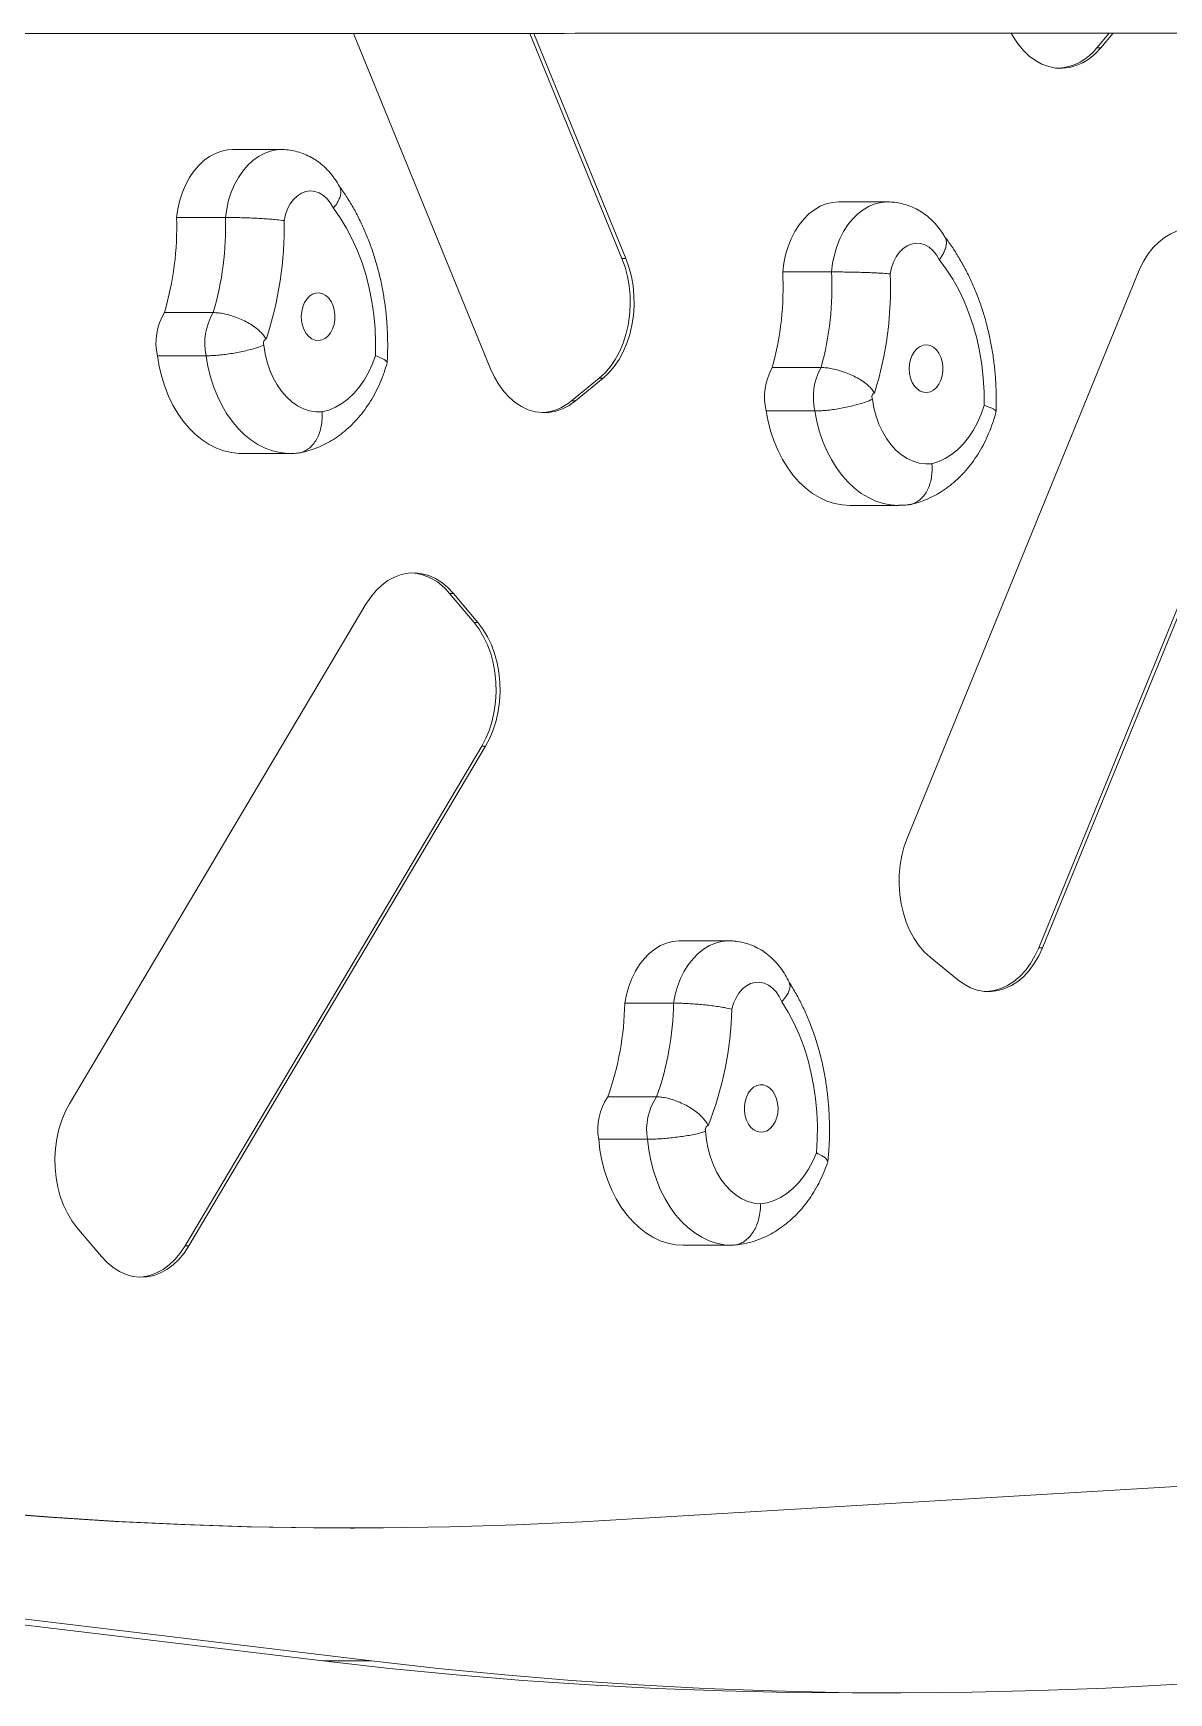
# Model space of a CAD drawing. Header units: millimetres. Extents: x -6276 to 7092, y -6092 to 4840.
# Drawn here: x 1355 to 1766, y -1586 to -984 of the extents above; entities that cross this region are included whole.
import ezdxf

# ---------------------------------------------------------------- set-up
doc = ezdxf.new("R2010")
doc.units = ezdxf.units.MM
doc.layers.add('DIKOM_ОБЪЕКТ', color=7, linetype='Continuous')

msp = doc.modelspace()

# ---------------------------------------------------------------- linework, layer by layer
at = {"layer": 'DIKOM_ОБЪЕКТ', "color": 7, "linetype": 'Continuous', "lineweight": 15}
for p, q in [((1470.882, -984.464), (1520.505, -1106.014)), ((1568.08, -1066.014), (1534.783, -984.453)), ((1569.494, -1066.014), (1536.197, -984.452)), ((1709.11, -984.421), (1709.922, -985.79)), ((1740.187, -989.71), (1744.648, -984.415)), ((1741.601, -989.71), (1746.063, -984.415)), ((1740.187, -989.71), (1741.601, -989.71)), ((1444.71, -1026.579), (1427.032, -1026.579)), ((1664.347, -1045.529), (1646.669, -1045.529)), ((1424.439, -1051.168), (1406.761, -1051.168)), ((1568.08, -1066.014), (1569.494, -1066.014)), ((1755.669, -1069.684), (1671.485, -1275.808)), ((1643.997, -1070.908), (1626.32, -1070.908)), ((1420.012, -1085.644), (1402.334, -1085.644)), ((1417.469, -1101.304), (1399.792, -1101.304)), ((1640.242, -1105.543), (1622.565, -1105.543)), ((1549.807, -1117.654), (1559.85, -1109.454)), ((1551.221, -1117.654), (1561.264, -1109.454)), ((1559.85, -1109.454), (1561.264, -1109.454)), ((1719.061, -1315.808), (1802.641, -1111.079)), ((1720.475, -1315.808), (1804.055, -1111.079)), ((1549.807, -1117.654), (1551.221, -1117.654)), ((1638.005, -1121.296), (1620.327, -1121.296)), ((1430.247, -1136.695), (1447.925, -1136.695)), ((1650.606, -1155.506), (1668.284, -1155.506)), ((1514.51, -1197.926), (1505.626, -1187.384)), ((1505.626, -1187.384), (1507.04, -1187.384)), ((1515.924, -1197.926), (1507.04, -1187.384)), ((1475.361, -1191.303), (1367.913, -1372.396)), ((1514.51, -1197.926), (1515.924, -1197.926)), ((1409.833, -1423.819), (1517.281, -1242.727)), ((1411.247, -1423.819), (1518.695, -1242.727)), ((1517.281, -1242.727), (1518.695, -1242.727)), ((1606.773, -1313.276), (1589.095, -1313.276)), ((1719.061, -1315.808), (1720.475, -1315.808)), ((1679.716, -1319.247), (1689.759, -1327.447)), ((1586.768, -1335.881), (1569.09, -1335.881)), ((1580.656, -1369.837), (1562.978, -1369.837)), ((1577.348, -1385.21), (1559.671, -1385.21)), ((1370.684, -1417.197), (1379.568, -1427.739)), ((1409.833, -1423.819), (1411.247, -1423.819)), ((1607.927, -1423.617), (1590.249, -1423.617)), ((1553.728, -1523.862), (2357.082, -1475.801)), ((1006.746, -1519.662), (1459.736, -1574.249)), ((1024.423, -1519.662), (1477.414, -1574.249)), ((1469.739, -1526.075), (1471.153, -1526.075)), ((1477.414, -1574.249), (1459.736, -1574.249)), ((1651.509, -1585.782), (1669.187, -1585.782))]:
    msp.add_line(p, q, dxfattribs=at)
at = {"layer": 'DIKOM_ОБЪЕКТ', "color": 7, "linetype": 'Continuous', "lineweight": 15, "flags": 128}
for points in [[(1709.922, -985.79), (1711.649, -988.387), (1713.571, -990.694), (1715.664, -992.683), (1717.901, -994.329), (1720.253, -995.61), (1722.693, -996.511), (1725.188, -997.02), (1727.708, -997.131), (1730.221, -996.843), (1732.695, -996.159), (1735.1, -995.088), (1737.405, -993.643), (1739.581, -991.843), (1741.601, -989.71)], [(1427.032, -1026.579), (1425.296, -1026.683), (1423.041, -1027.133), (1420.835, -1027.935), (1418.705, -1029.077), (1416.679, -1030.546), (1414.779, -1032.324), (1413.031, -1034.388), (1411.456, -1036.714), (1410.073, -1039.273), (1408.898, -1042.033), (1407.948, -1044.959), (1407.232, -1048.017), (1406.761, -1051.168)], [(1424.439, -1051.168), (1424.91, -1048.017), (1425.625, -1044.959), (1426.576, -1042.033), (1427.75, -1039.273), (1429.134, -1036.714), (1430.709, -1034.388), (1432.457, -1032.324), (1434.356, -1030.546), (1436.383, -1029.077), (1438.512, -1027.935), (1440.718, -1027.133), (1442.973, -1026.683), (1444.688, -1026.579)], [(1463.564, -1047.83), (1462.547, -1046.013), (1461.332, -1044.458), (1459.952, -1043.207), (1458.445, -1042.296), (1456.853, -1041.748), (1455.218, -1041.579), (1453.586, -1041.794), (1452.002, -1042.386), (1450.508, -1043.34), (1449.146, -1044.629), (1447.953, -1046.218), (1446.962, -1048.064), (1446.199, -1050.115), (1445.686, -1052.316)], [(1646.669, -1045.529), (1646.645, -1045.529), (1644.371, -1045.711), (1642.126, -1046.249), (1639.936, -1047.136), (1637.83, -1048.361), (1635.833, -1049.908), (1633.969, -1051.759), (1632.261, -1053.891), (1630.732, -1056.277), (1629.399, -1058.889), (1628.278, -1061.693), (1627.385, -1064.656), (1626.729, -1067.74), (1626.32, -1070.908)], [(1643.997, -1070.908), (1644.407, -1067.74), (1645.063, -1064.656), (1645.956, -1061.693), (1647.076, -1058.889), (1648.409, -1056.277), (1649.939, -1053.891), (1651.646, -1051.759), (1653.51, -1049.908), (1655.508, -1048.361), (1657.614, -1047.136), (1659.804, -1046.249), (1662.049, -1045.711), (1664.323, -1045.529), (1664.378, -1045.529)], [(1478.762, -1101.268), (1478.834, -1096.312), (1478.649, -1091.362), (1478.208, -1086.445), (1477.514, -1081.586), (1476.571, -1076.812), (1475.383, -1072.149), (1473.957, -1067.621), (1472.3, -1063.253), (1470.422, -1059.068), (1468.332, -1055.088), (1466.042, -1051.336), (1463.564, -1047.83)], [(1785.782, -1059.44), (1783.607, -1057.882), (1781.324, -1056.666), (1778.963, -1055.807), (1776.549, -1055.314), (1774.112, -1055.193), (1771.68, -1055.446), (1769.281, -1056.07), (1766.944, -1057.057), (1764.697, -1058.396), (1762.565, -1060.071), (1760.574, -1062.062), (1758.747, -1064.347), (1757.106, -1066.897), (1755.669, -1069.684)], [(1683.047, -1066.463), (1681.995, -1064.686), (1680.75, -1063.178), (1679.346, -1061.982), (1677.822, -1061.129), (1676.22, -1060.644), (1674.583, -1060.539), (1672.956, -1060.817), (1671.383, -1061.47), (1669.909, -1062.482), (1668.573, -1063.823), (1667.411, -1065.458), (1666.456, -1067.342), (1665.733, -1069.422), (1665.263, -1071.642)], [(1559.85, -1109.454), (1561.959, -1107.499), (1563.899, -1105.223), (1565.648, -1102.654), (1567.182, -1099.825), (1568.483, -1096.771), (1569.534, -1093.53), (1570.322, -1090.143), (1570.837, -1086.652), (1571.073, -1083.102), (1571.026, -1079.537), (1570.697, -1076.002), (1570.091, -1072.541), (1569.215, -1069.198), (1568.08, -1066.014)], [(1561.264, -1109.454), (1563.373, -1107.499), (1565.314, -1105.223), (1567.062, -1102.654), (1568.596, -1099.825), (1569.897, -1096.771), (1570.948, -1093.53), (1571.736, -1090.143), (1572.251, -1086.652), (1572.487, -1083.102), (1572.44, -1079.537), (1572.112, -1076.002), (1571.506, -1072.541), (1570.63, -1069.198), (1569.494, -1066.014)], [(1699.278, -1119.29), (1699.254, -1114.333), (1698.972, -1109.392), (1698.436, -1104.494), (1697.648, -1099.664), (1696.612, -1094.928), (1695.334, -1090.313), (1693.82, -1085.842), (1692.08, -1081.54), (1690.121, -1077.429), (1687.954, -1073.533), (1685.592, -1069.871), (1683.047, -1066.463)], [(1457.247, -1078.587), (1456.045, -1078.984), (1454.924, -1079.715), (1453.93, -1080.75), (1453.104, -1082.046), (1452.479, -1083.552), (1452.081, -1085.204), (1451.927, -1086.936), (1452.023, -1088.676), (1452.364, -1090.354), (1452.937, -1091.9), (1453.718, -1093.251), (1454.675, -1094.353), (1455.77, -1095.159), (1456.957, -1095.637), (1458.188, -1095.767), (1459.412, -1095.544), (1460.58, -1094.977), (1461.643, -1094.09), (1462.557, -1092.918), (1463.287, -1091.51), (1463.8, -1089.923), (1464.078, -1088.222), (1464.107, -1086.477), (1463.888, -1084.759), (1463.428, -1083.139), (1462.748, -1081.683), (1461.874, -1080.45), (1460.842, -1079.491), (1459.696, -1078.846), (1458.48, -1078.54), (1457.247, -1078.587)], [(1439.17, -1095.287), (1438.916, -1095.34), (1438.681, -1095.486), (1438.481, -1095.712), (1438.329, -1096.005), (1438.237, -1096.343), (1438.209, -1096.704), (1438.249, -1097.062), (1438.354, -1097.393)], [(1438.354, -1097.393), (1438.844, -1100.555), (1439.582, -1103.62), (1440.557, -1106.548), (1441.757, -1109.304), (1443.168, -1111.853), (1444.772, -1114.163), (1446.548, -1116.205), (1448.474, -1117.953), (1450.527, -1119.386), (1452.68, -1120.485), (1454.906, -1121.237), (1457.178, -1121.632), (1459.466, -1121.665)], [(1677.33, -1097.453), (1676.136, -1097.897), (1675.03, -1098.671), (1674.057, -1099.744), (1673.256, -1101.073), (1672.661, -1102.602), (1672.295, -1104.269), (1672.175, -1106.006), (1672.304, -1107.742), (1672.678, -1109.406), (1673.28, -1110.929), (1674.087, -1112.25), (1675.066, -1113.313), (1676.176, -1114.076), (1677.372, -1114.508), (1678.605, -1114.59), (1679.824, -1114.32), (1680.98, -1113.708), (1682.025, -1112.78), (1682.917, -1111.573), (1683.619, -1110.136), (1684.101, -1108.53), (1684.346, -1106.819), (1684.341, -1105.073), (1684.089, -1103.365), (1683.598, -1101.763), (1682.889, -1100.334), (1681.992, -1099.136), (1680.942, -1098.218), (1679.783, -1097.617), (1678.562, -1097.359), (1677.33, -1097.453)], [(1399.792, -1101.304), (1400.455, -1105.136), (1401.359, -1108.868), (1402.496, -1112.471), (1403.857, -1115.914), (1405.431, -1119.171), (1407.206, -1122.215), (1409.166, -1125.021), (1411.297, -1127.567), (1413.581, -1129.832), (1415.999, -1131.798), (1418.533, -1133.449), (1421.161, -1134.772), (1423.862, -1135.756), (1426.615, -1136.394), (1429.397, -1136.679), (1430.247, -1136.695)], [(1447.923, -1136.695), (1447.075, -1136.679), (1444.292, -1136.394), (1441.54, -1135.756), (1438.838, -1134.772), (1436.21, -1133.449), (1433.677, -1131.798), (1431.259, -1129.832), (1428.975, -1127.567), (1426.844, -1125.021), (1424.883, -1122.215), (1423.109, -1119.171), (1421.535, -1115.914), (1420.174, -1112.471), (1419.037, -1108.868), (1418.133, -1105.136), (1417.469, -1101.304)], [(1459.466, -1121.665), (1461.932, -1120.987), (1464.337, -1119.965), (1466.657, -1118.608), (1468.871, -1116.93), (1470.955, -1114.949), (1472.889, -1112.683), (1474.653, -1110.156), (1476.23, -1107.392), (1477.605, -1104.42), (1478.762, -1101.268)], [(1520.505, -1106.014), (1521.887, -1108.996), (1523.496, -1111.741), (1525.313, -1114.213), (1527.313, -1116.383), (1529.473, -1118.223), (1531.765, -1119.709), (1534.16, -1120.824), (1536.628, -1121.552), (1539.138, -1121.885), (1541.659, -1121.819), (1544.158, -1121.355), (1546.606, -1120.498), (1548.97, -1119.259), (1551.221, -1117.654)], [(1659.584, -1114.85), (1659.332, -1114.913), (1659.1, -1115.068), (1658.904, -1115.302), (1658.758, -1115.6), (1658.672, -1115.942), (1658.652, -1116.304), (1658.699, -1116.66), (1658.81, -1116.987)], [(1658.81, -1116.987), (1659.362, -1120.129), (1660.158, -1123.163), (1661.19, -1126.053), (1662.443, -1128.761), (1663.903, -1131.255), (1665.551, -1133.501), (1667.366, -1135.473), (1669.326, -1137.146), (1671.405, -1138.498), (1673.579, -1139.513), (1675.819, -1140.178), (1678.098, -1140.485), (1680.386, -1140.429)], [(1620.327, -1121.296), (1621.065, -1125.101), (1622.041, -1128.797), (1623.248, -1132.353), (1624.675, -1135.743), (1626.312, -1138.937), (1628.145, -1141.91), (1630.16, -1144.639), (1632.339, -1147.102), (1634.666, -1149.277), (1637.122, -1151.149), (1639.686, -1152.701), (1642.339, -1153.921), (1645.058, -1154.8), (1647.823, -1155.33), (1650.606, -1155.506)], [(1668.282, -1155.506), (1665.5, -1155.33), (1662.736, -1154.8), (1660.017, -1153.921), (1657.364, -1152.701), (1654.799, -1151.149), (1652.344, -1149.277), (1650.017, -1147.102), (1647.837, -1144.639), (1645.823, -1141.91), (1643.99, -1138.937), (1642.353, -1135.743), (1640.925, -1132.353), (1639.719, -1128.797), (1638.743, -1125.101), (1638.005, -1121.296)], [(1680.386, -1140.429), (1682.837, -1139.655), (1685.221, -1138.54), (1687.515, -1137.093), (1689.695, -1135.331), (1691.74, -1133.269), (1693.629, -1130.929), (1695.343, -1128.334), (1696.866, -1125.51), (1698.182, -1122.485), (1699.278, -1119.29)], [(1507.04, -1187.384), (1505.02, -1185.25), (1502.844, -1183.449), (1500.539, -1182.004), (1498.134, -1180.932), (1495.66, -1180.248), (1493.147, -1179.96), (1490.627, -1180.071), (1488.132, -1180.58), (1485.692, -1181.482), (1483.339, -1182.763), (1481.103, -1184.409), (1479.01, -1186.398), (1477.088, -1188.706), (1475.361, -1191.303)], [(1517.281, -1242.727), (1518.789, -1239.87), (1520.063, -1236.792), (1521.084, -1233.533), (1521.842, -1230.132), (1522.325, -1226.633), (1522.529, -1223.079), (1522.45, -1219.515), (1522.09, -1215.986), (1521.453, -1212.536), (1520.548, -1209.209), (1519.384, -1206.046), (1517.978, -1203.087), (1516.346, -1200.369), (1514.51, -1197.926)], [(1518.695, -1242.727), (1520.204, -1239.87), (1521.477, -1236.792), (1522.498, -1233.533), (1523.256, -1230.132), (1523.74, -1226.633), (1523.943, -1223.079), (1523.865, -1219.515), (1523.505, -1215.986), (1522.868, -1212.536), (1521.962, -1209.209), (1520.798, -1206.046), (1519.392, -1203.087), (1517.76, -1200.369), (1515.924, -1197.926)], [(1671.485, -1275.808), (1670.351, -1278.992), (1669.475, -1282.335), (1668.869, -1285.796), (1668.541, -1289.331), (1668.494, -1292.896), (1668.73, -1296.446), (1669.245, -1299.936), (1670.033, -1303.323), (1671.084, -1306.564), (1672.385, -1309.618), (1673.919, -1312.447), (1675.667, -1315.016), (1677.608, -1317.292), (1679.716, -1319.247)], [(1589.095, -1313.276), (1588.785, -1313.279), (1586.513, -1313.506), (1584.273, -1314.089), (1582.093, -1315.019), (1579.999, -1316.285), (1578.017, -1317.871), (1576.171, -1319.759), (1574.485, -1321.924), (1572.979, -1324.34), (1571.672, -1326.978), (1570.58, -1329.804), (1569.716, -1332.784), (1569.09, -1335.881)], [(1586.768, -1335.881), (1587.393, -1332.784), (1588.257, -1329.804), (1589.35, -1326.978), (1590.657, -1324.34), (1592.163, -1321.924), (1593.849, -1319.759), (1595.694, -1317.871), (1597.676, -1316.285), (1599.771, -1315.019), (1601.951, -1314.089), (1604.191, -1313.506), (1606.463, -1313.279), (1606.767, -1313.276)], [(1689.759, -1327.447), (1692.01, -1329.053), (1694.374, -1330.293), (1696.821, -1331.15), (1699.321, -1331.615), (1701.842, -1331.682), (1704.353, -1331.348), (1706.821, -1330.62), (1709.216, -1329.506), (1711.508, -1328.019), (1713.668, -1326.179), (1715.668, -1324.009), (1717.484, -1321.536), (1719.094, -1318.79), (1720.475, -1315.808)], [(1700.292, -1331.688), (1700.428, -1331.682), (1702.938, -1331.348), (1705.407, -1330.62), (1707.802, -1329.506), (1710.093, -1328.019), (1712.253, -1326.179), (1714.254, -1324.009), (1716.07, -1321.536), (1717.679, -1318.79), (1719.061, -1315.808)], [(1625.989, -1335.358), (1625.063, -1333.445), (1623.928, -1331.774), (1622.613, -1330.391), (1621.154, -1329.333), (1619.593, -1328.63), (1617.971, -1328.301), (1616.332, -1328.354), (1614.722, -1328.789), (1613.185, -1329.594), (1611.763, -1330.746), (1610.495, -1332.213), (1609.415, -1333.957), (1608.553, -1335.928), (1607.933, -1338.074)], [(1638.52, -1390.162), (1638.836, -1385.225), (1638.895, -1380.269), (1638.697, -1375.32), (1638.244, -1370.405), (1637.538, -1365.55), (1636.582, -1360.781), (1635.382, -1356.123), (1633.945, -1351.603), (1632.277, -1347.243), (1630.388, -1343.068), (1628.288, -1339.099), (1625.989, -1335.358)], [(1618.173, -1365.418), (1616.954, -1365.696), (1615.8, -1366.315), (1614.758, -1367.249), (1613.87, -1368.462), (1613.173, -1369.902), (1612.695, -1371.511), (1612.455, -1373.224), (1612.465, -1374.969), (1612.723, -1376.676), (1613.218, -1378.275), (1613.931, -1379.7), (1614.832, -1380.893), (1615.885, -1381.805), (1617.045, -1382.398), (1618.267, -1382.649), (1619.499, -1382.547), (1620.691, -1382.097), (1621.795, -1381.316), (1622.766, -1380.237), (1623.562, -1378.904), (1624.153, -1377.371), (1624.513, -1375.702), (1624.629, -1373.964), (1624.494, -1372.229), (1624.116, -1370.567), (1623.509, -1369.048), (1622.697, -1367.732), (1621.716, -1366.674), (1620.603, -1365.918), (1619.406, -1365.493), (1618.173, -1365.418)], [(1367.913, -1372.396), (1366.404, -1375.253), (1365.131, -1378.331), (1364.109, -1381.59), (1363.351, -1384.991), (1362.868, -1388.49), (1362.664, -1392.044), (1362.743, -1395.608), (1363.103, -1399.137), (1363.74, -1402.587), (1364.646, -1405.914), (1365.809, -1409.077), (1367.216, -1412.036), (1368.848, -1414.754), (1370.684, -1417.197)], [(1599.318, -1380.298), (1599.062, -1380.327), (1598.821, -1380.449), (1598.61, -1380.655), (1598.444, -1380.932), (1598.335, -1381.26), (1598.29, -1381.618), (1598.313, -1381.979), (1598.401, -1382.32)], [(1598.401, -1382.32), (1598.734, -1385.522), (1599.319, -1388.652), (1600.148, -1391.669), (1601.21, -1394.537), (1602.491, -1397.218), (1603.977, -1399.681), (1605.649, -1401.892), (1607.484, -1403.826), (1609.462, -1405.457), (1611.555, -1406.765), (1613.739, -1407.734), (1615.986, -1408.352), (1618.268, -1408.61)], [(1559.671, -1385.21), (1560.144, -1389.097), (1560.862, -1392.909), (1561.819, -1396.615), (1563.007, -1400.184), (1564.417, -1403.588), (1566.038, -1406.799), (1567.856, -1409.791), (1569.856, -1412.541), (1572.023, -1415.025), (1574.339, -1417.225), (1576.784, -1419.121), (1579.341, -1420.7), (1581.987, -1421.947), (1584.702, -1422.854), (1587.464, -1423.412), (1590.249, -1423.617)], [(1607.927, -1423.617), (1605.141, -1423.412), (1602.38, -1422.854), (1599.665, -1421.947), (1597.019, -1420.7), (1594.462, -1419.121), (1592.016, -1417.225), (1589.7, -1415.025), (1587.534, -1412.541), (1585.533, -1409.791), (1583.716, -1406.799), (1582.095, -1403.588), (1580.685, -1400.184), (1579.497, -1396.615), (1578.54, -1392.909), (1577.822, -1389.097), (1577.348, -1385.21)], [(1618.268, -1408.61), (1620.76, -1408.177), (1623.21, -1407.393), (1625.592, -1406.268), (1627.882, -1404.813), (1630.059, -1403.041), (1632.099, -1400.971), (1633.984, -1398.624), (1635.693, -1396.022), (1637.21, -1393.192), (1638.52, -1390.162)], [(1379.568, -1427.739), (1381.588, -1429.873), (1383.764, -1431.674), (1386.069, -1433.119), (1388.474, -1434.191), (1390.948, -1434.875), (1393.461, -1435.163), (1395.981, -1435.052), (1398.476, -1434.543), (1400.916, -1433.642), (1403.269, -1432.36), (1405.506, -1430.714), (1407.598, -1428.725), (1409.52, -1426.417), (1411.247, -1423.819)], [(1393.313, -1435.157), (1394.567, -1435.052), (1397.062, -1434.543), (1399.502, -1433.642), (1401.855, -1432.36), (1404.091, -1430.714), (1406.184, -1428.725), (1408.106, -1426.417), (1409.833, -1423.819)], [(1145.627, -1491.808), (1169.374, -1496.669), (1193.158, -1501.16), (1216.975, -1505.28), (1240.823, -1509.029), (1264.699, -1512.407), (1288.599, -1515.413), (1312.521, -1518.046), (1336.463, -1520.307), (1360.42, -1522.196), (1384.391, -1523.711), (1408.373, -1524.853), (1432.361, -1525.621), (1456.354, -1526.016), (1469.739, -1526.075)], [(1147.041, -1491.808), (1170.788, -1496.669), (1194.572, -1501.16), (1218.389, -1505.28), (1242.237, -1509.029), (1266.113, -1512.407), (1290.013, -1515.413), (1313.936, -1518.046), (1337.877, -1520.307), (1361.835, -1522.196), (1385.805, -1523.711), (1409.787, -1524.853), (1433.775, -1525.621), (1457.769, -1526.016), (1481.763, -1526.038), (1505.757, -1525.686), (1529.746, -1524.961), (1553.728, -1523.862)], [(1459.736, -1574.249), (1483.857, -1576.972), (1507.998, -1579.329), (1532.155, -1581.32), (1556.326, -1582.945), (1580.507, -1584.204), (1604.697, -1585.096), (1628.892, -1585.622), (1651.509, -1585.782)], [(1477.414, -1574.249), (1501.535, -1576.972), (1525.676, -1579.329), (1549.833, -1581.32), (1574.003, -1582.945), (1598.185, -1584.204), (1622.375, -1585.096), (1646.57, -1585.622), (1670.768, -1585.782), (1694.966, -1585.574), (1719.16, -1585), (1743.349, -1584.06), (1767.529, -1582.753), (1791.699, -1581.08), (1815.854, -1579.041)]]:
    msp.add_lwpolyline(points, dxfattribs=at)
at = {"layer": 'DIKOM_ОБЪЕКТ', "color": 7, "linetype": 'Continuous', "lineweight": 15}
for centre, radius, start, end in [((1724.895, -977.813), 19.374, 274.57848, 322.117169), ((1298.832, -1054.831), 107.991, 343.42197, 1.943784), ((1316.51, -1054.831), 107.991, 343.42197, 1.943784), ((1318.434, -1054.997), 127.28, 341.546238, 1.207005), ((1517.746, -1076.657), 108.726, 344.593168, 3.030983), ((1535.424, -1076.657), 108.726, 344.593168, 3.030983), ((1537.058, -1076.769), 128.307, 342.734824, 2.289855), ((1420.792, -1096.677), 21.504, 149.130389, 192.425949), ((1438.47, -1096.677), 21.504, 149.130389, 192.425949), ((1641.417, -1116.256), 21.684, 150.392674, 193.442137), ((1659.095, -1116.256), 21.684, 150.392674, 193.442137), ((1538.199, -1104.014), 17.91, 273.445667, 310.397377), ((1490.333, -1199.277), 19.373, 37.87222, 85.41856), ((1463.462, -1334.395), 105.639, 340.396685, 359.193655), ((1481.143, -1334.395), 105.635, 340.396352, 359.193988), ((1483.867, -1334.751), 124.111, 338.46991, 358.465847), ((1580.315, -1381.609), 20.955, 145.823381, 189.894605), ((1597.992, -1381.609), 20.955, 145.823381, 189.894605)]:
    msp.add_arc(centre, radius, start, end, dxfattribs=at)
for points, knots in [([(943.087, -984.437), (945.357, -984.438), (950.576, -984.44), (958.615, -984.444), (967.075, -984.448), (975.139, -984.452), (982.811, -984.456), (990.094, -984.459), (996.985, -984.462), (1003.282, -984.465), (1009.005, -984.467), (1014.17, -984.469), (1019.002, -984.471), (1023.496, -984.473), (1027.689, -984.474), (1031.708, -984.476), (1039.94, -984.479), (1052.788, -984.483), (1070.803, -984.488), (1090.227, -984.493), (1111.114, -984.496), (1133.54, -984.499), (1157.089, -984.5), (1181.636, -984.501), (1208.063, -984.5), (1236.374, -984.498), (1266.54, -984.496), (1297.41, -984.492), (1328.849, -984.488), (1360.726, -984.483), (1392.911, -984.478), (1425.284, -984.472), (1467.574, -984.465), (1519.937, -984.456), (1582.382, -984.444), (1636.325, -984.434), (1681.586, -984.426), (1718.06, -984.419), (1754.104, -984.414), (1783.637, -984.409), (1806.87, -984.406), (1824.073, -984.405), (1841.022, -984.403), (1857.539, -984.402), (1873.416, -984.401), (1888.478, -984.4), (1902.735, -984.4), (1913.384, -984.4), (1920.896, -984.4), (1925.68, -984.4), (1930.886, -984.4), (1936.519, -984.4), (1942.575, -984.4), (1949.473, -984.4), (1957.259, -984.401), (1965.972, -984.401), (1975.238, -984.402), (1985.121, -984.402), (1995.625, -984.403), (2006.752, -984.404), (2018.436, -984.405), (2029.076, -984.406), (2035.805, -984.407), (2038.472, -984.407)], [0, 0, 0, 0, 0.0092136, 0.0211824, 0.0325646, 0.0433597, 0.0535673, 0.0631875, 0.0722205, 0.0806665, 0.0877508, 0.0943625, 0.100502, 0.1061696, 0.1113656, 0.1162573, 0.1211651, 0.1418747, 0.1630036, 0.1845111, 0.2076157, 0.2307185, 0.2538305, 0.2769479, 0.3000749, 0.3258988, 0.3517328, 0.3775712, 0.4034171, 0.4292614, 0.4550937, 0.4809111, 0.506717, 0.5557493, 0.6047846, 0.6538401, 0.6827655, 0.7116948, 0.7406241, 0.7695457, 0.7840032, 0.7984586, 0.8129118, 0.827333, 0.8413501, 0.8548548, 0.8678489, 0.8803336, 0.8844151, 0.8888914, 0.8937991, 0.8991383, 0.9049093, 0.9111123, 0.9189778, 0.9274438, 0.936511, 0.9461795, 0.9566656, 0.9677785, 0.9795184, 0.9918852, 1, 1, 1, 1]), ([(1465.846, -1040.089), (1465.829, -1040.053), (1465.358, -1039.1), (1464.239, -1037.35), (1462.413, -1034.94), (1460.337, -1032.793), (1458.071, -1030.933), (1455.647, -1029.387), (1453.106, -1028.172), (1450.485, -1027.285), (1447.822, -1026.763), (1445.875, -1026.543), (1444.831, -1026.594), (1444.677, -1026.602)], [0, 0, 0, 0, 0.0044774, 0.118509, 0.2325491, 0.3453984, 0.4565184, 0.565601, 0.6725672, 0.7775151, 0.8806838, 0.9823845, 1, 1, 1, 1]), ([(1465.849, -1040.088), (1465.998, -1040.451), (1466.302, -1041.189), (1466.285, -1042.536), (1465.914, -1044.029), (1465.089, -1045.789), (1464.181, -1047.088), (1463.573, -1047.819), (1463.564, -1047.83)], [0, 0, 0, 0, 0.1835525, 0.3733453, 0.5582933, 0.7485589, 0.996236, 1, 1, 1, 1]), ([(1483.041, -1103.799), (1483.075, -1103.216), (1483.209, -1100.924), (1483.268, -1096.908), (1483.131, -1091.764), (1482.748, -1086.639), (1482.128, -1081.553), (1481.272, -1076.523), (1480.18, -1071.568), (1478.857, -1066.705), (1477.303, -1061.954), (1475.524, -1057.333), (1473.524, -1052.86), (1471.309, -1048.551), (1468.878, -1044.436), (1466.942, -1041.503), (1465.798, -1039.972), (1465.584, -1039.687)], [0, 0, 0, 0, 0.0250346, 0.0984751, 0.171933, 0.2454162, 0.3189364, 0.392506, 0.4661363, 0.5398343, 0.6136043, 0.687443, 0.7613397, 0.8352728, 0.9091991, 0.9830683, 1, 1, 1, 1]), ([(1685.14, -1058.414), (1685.122, -1058.38), (1684.631, -1057.444), (1683.474, -1055.728), (1681.594, -1053.373), (1679.47, -1051.29), (1677.164, -1049.5), (1674.71, -1048.03), (1672.147, -1046.888), (1669.513, -1046.09), (1666.92, -1045.612), (1665.206, -1045.564), (1664.393, -1045.541)], [0, 0, 0, 0, 0.004382, 0.1217887, 0.2390825, 0.355012, 0.4690628, 0.5809741, 0.6907128, 0.7984225, 0.9043634, 1, 1, 1, 1]), ([(1445.686, -1052.316), (1445.675, -1052.315), (1444.872, -1052.195), (1443.314, -1052.005), (1440.811, -1051.779), (1438.406, -1051.608), (1435.886, -1051.466), (1433.369, -1051.355), (1430.874, -1051.27), (1428.526, -1051.212), (1426.318, -1051.175), (1425.071, -1051.171), (1424.439, -1051.168)], [0, 0, 0, 0, 0.0020465, 0.1451448, 0.2509375, 0.3597568, 0.4650797, 0.5734335, 0.678553, 0.7867062, 0.8918252, 1, 1, 1, 1]), ([(1685.133, -1058.418), (1685.148, -1058.436), (1685.416, -1058.768), (1685.612, -1059.64), (1685.675, -1060.996), (1685.319, -1062.543), (1684.533, -1064.356), (1683.649, -1065.696), (1683.056, -1066.451), (1683.047, -1066.463)], [0, 0, 0, 0, 0.0106497, 0.1929868, 0.3805888, 0.5633978, 0.7514672, 0.9962823, 1, 1, 1, 1]), ([(1703.603, -1121.529), (1703.626, -1120.946), (1703.715, -1118.651), (1703.697, -1114.634), (1703.459, -1109.497), (1702.976, -1104.386), (1702.258, -1099.321), (1701.303, -1094.32), (1700.114, -1089.401), (1698.693, -1084.583), (1697.045, -1079.884), (1695.173, -1075.322), (1693.081, -1070.916), (1690.778, -1066.683), (1688.261, -1062.651), (1686.258, -1059.775), (1685.073, -1058.274), (1684.846, -1057.987)], [0, 0, 0, 0, 0.024994, 0.0983874, 0.1718052, 0.2452521, 0.3187414, 0.3922849, 0.4658926, 0.5395701, 0.6133194, 0.6871341, 0.7609996, 0.8348841, 0.9087436, 0.9825201, 1, 1, 1, 1]), ([(1665.263, -1071.642), (1665.252, -1071.641), (1664.446, -1071.553), (1662.886, -1071.417), (1660.379, -1071.264), (1657.971, -1071.155), (1655.449, -1071.07), (1652.93, -1071.006), (1650.435, -1070.96), (1648.085, -1070.93), (1645.877, -1070.912), (1644.63, -1070.91), (1643.997, -1070.908)], [0, 0, 0, 0, 0.002045, 0.145148, 0.2509376, 0.3597565, 0.4650839, 0.5734352, 0.678553, 0.7867082, 0.8918283, 1, 1, 1, 1]), ([(1439.17, -1095.287), (1439.166, -1095.279), (1438.916, -1094.734), (1438.244, -1093.742), (1436.887, -1092.311), (1435.136, -1090.893), (1433.046, -1089.552), (1430.796, -1088.378), (1428.505, -1087.406), (1426.194, -1086.626), (1423.98, -1086.068), (1421.863, -1085.711), (1420.635, -1085.666), (1420.012, -1085.644)], [0, 0, 0, 0, 0.0010816, 0.0812575, 0.1643747, 0.2682239, 0.3751127, 0.4780725, 0.5839581, 0.6864884, 0.7919628, 0.8944896, 1, 1, 1, 1]), ([(1438.354, -1097.393), (1438.345, -1097.398), (1437.597, -1097.789), (1436.105, -1098.329), (1433.681, -1099.034), (1431.327, -1099.599), (1428.848, -1100.103), (1426.36, -1100.525), (1423.888, -1100.869), (1421.553, -1101.115), (1419.352, -1101.274), (1418.103, -1101.294), (1417.469, -1101.304)], [0, 0, 0, 0, 0.0016808, 0.1432297, 0.2488656, 0.3575559, 0.4631161, 0.5717327, 0.6772668, 0.7858643, 0.8914012, 1, 1, 1, 1]), ([(1450.904, -1136.542), (1451.652, -1136.396), (1453.456, -1136.047), (1456.259, -1135.203), (1459.284, -1133.991), (1462.214, -1132.484), (1465.037, -1130.694), (1467.74, -1128.626), (1470.306, -1126.288), (1472.719, -1123.692), (1474.964, -1120.851), (1477.023, -1117.783), (1478.883, -1114.507), (1480.526, -1111.046), (1481.932, -1107.509), (1482.672, -1105.076), (1483.03, -1103.898)], [0, 0, 0, 0, 0.0494331, 0.1191328, 0.1890681, 0.2595398, 0.3307162, 0.4027183, 0.4756077, 0.5493888, 0.6239994, 0.6993251, 0.77522, 0.8515287, 0.9281068, 1, 1, 1, 1]), ([(1483.006, -1103.797), (1483.021, -1103.758), (1483.085, -1103.588), (1482.778, -1103.216), (1482.079, -1102.691), (1480.82, -1102.045), (1479.585, -1101.556), (1478.772, -1101.271), (1478.762, -1101.268)], [0, 0, 0, 0, 0.0617722, 0.2758285, 0.4859598, 0.7020443, 0.9965903, 1, 1, 1, 1]), ([(1659.584, -1114.85), (1659.581, -1114.842), (1659.321, -1114.305), (1658.628, -1113.34), (1657.245, -1111.951), (1655.466, -1110.583), (1653.351, -1109.291), (1651.079, -1108.163), (1648.769, -1107.231), (1646.443, -1106.483), (1644.219, -1105.949), (1642.095, -1105.607), (1640.866, -1105.564), (1640.242, -1105.543)], [0, 0, 0, 0, 0.0010788, 0.081254, 0.1643759, 0.2682224, 0.3751102, 0.4780729, 0.5839578, 0.6864846, 0.7919581, 0.8944878, 1, 1, 1, 1]), ([(1658.81, -1116.987), (1658.801, -1116.992), (1658.061, -1117.411), (1656.58, -1118.005), (1654.171, -1118.78), (1651.828, -1119.404), (1649.359, -1119.962), (1646.88, -1120.431), (1644.415, -1120.812), (1642.084, -1121.086), (1639.887, -1121.263), (1638.638, -1121.285), (1638.005, -1121.296)], [0, 0, 0, 0, 0.001683, 0.143232, 0.248865, 0.3575553, 0.4631181, 0.571734, 0.6772715, 0.7858654, 0.891403, 1, 1, 1, 1]), ([(1450.516, -1136.532), (1450.881, -1136.503), (1451.847, -1136.427), (1453.321, -1135.832), (1454.898, -1134.81), (1456.289, -1133.408), (1457.481, -1131.664), (1458.419, -1129.653), (1459.094, -1127.395), (1459.512, -1124.757), (1459.541, -1122.795), (1459.468, -1121.691), (1459.466, -1121.665)], [0, 0, 0, 0, 0.0688568, 0.1821909, 0.2923288, 0.4056623, 0.5158246, 0.6291773, 0.7393971, 0.8528074, 0.9965059, 1, 1, 1, 1]), ([(1672.388, -1155.217), (1673.129, -1155.044), (1674.92, -1154.625), (1677.696, -1153.676), (1680.686, -1152.349), (1683.576, -1150.729), (1686.353, -1148.828), (1689.004, -1146.653), (1691.512, -1144.212), (1693.861, -1141.518), (1696.034, -1138.585), (1698.017, -1135.433), (1699.795, -1132.082), (1701.35, -1128.555), (1702.634, -1125.06), (1703.288, -1122.698), (1703.59, -1121.606)], [0, 0, 0, 0, 0.04949, 0.119549, 0.1898995, 0.2608594, 0.3325802, 0.4051621, 0.4786422, 0.5530005, 0.6281515, 0.7039635, 0.7802861, 0.8569637, 0.9338629, 1, 1, 1, 1]), ([(1703.569, -1121.528), (1703.583, -1121.495), (1703.643, -1121.345), (1703.329, -1121.017), (1702.621, -1120.552), (1701.351, -1119.98), (1700.105, -1119.546), (1699.288, -1119.293), (1699.278, -1119.29)], [0, 0, 0, 0, 0.060662, 0.2749716, 0.485355, 0.701688, 0.9965898, 1, 1, 1, 1]), ([(1447.922, -1136.67), (1448.127, -1136.678), (1448.994, -1136.715), (1449.859, -1136.632), (1450.519, -1136.568)], [0, 0, 0, 0, 0.2372709, 1, 1, 1, 1]), ([(1672.009, -1155.218), (1672.278, -1155.195), (1673.146, -1155.121), (1674.515, -1154.55), (1676.073, -1153.535), (1677.437, -1152.137), (1678.595, -1150.399), (1679.494, -1148.393), (1680.125, -1146.142), (1680.492, -1143.512), (1680.481, -1141.556), (1680.389, -1140.455), (1680.386, -1140.429)], [0, 0, 0, 0, 0.0517367, 0.1671527, 0.2793208, 0.3947365, 0.5069229, 0.6223598, 0.7346055, 0.8501015, 0.9964424, 1, 1, 1, 1]), ([(1668.282, -1155.467), (1668.78, -1155.477), (1670.028, -1155.502), (1671.269, -1155.348), (1672.013, -1155.255)], [0, 0, 0, 0, 0.3995317, 1, 1, 1, 1]), ([(1628.706, -1328.395), (1628.688, -1328.352), (1628.269, -1327.363), (1627.25, -1325.53), (1625.567, -1322.992), (1623.619, -1320.694), (1621.46, -1318.663), (1619.122, -1316.935), (1616.643, -1315.528), (1614.063, -1314.451), (1611.42, -1313.722), (1608.977, -1313.322), (1607.421, -1313.311), (1606.763, -1313.306)], [0, 0, 0, 0, 0.0048395, 0.1119565, 0.2193377, 0.3259354, 0.4311801, 0.5346489, 0.63615, 0.7356859, 0.8334128, 0.9295878, 1, 1, 1, 1]), ([(1628.686, -1328.404), (1628.797, -1328.689), (1629.043, -1329.321), (1628.958, -1330.502), (1628.519, -1331.872), (1627.609, -1333.487), (1626.641, -1334.678), (1625.998, -1335.348), (1625.989, -1335.358)], [0, 0, 0, 0, 0.1609731, 0.3560173, 0.5460803, 0.7416111, 0.9961316, 1, 1, 1, 1]), ([(1642.655, -1393.427), (1642.718, -1392.846), (1642.965, -1390.568), (1643.222, -1386.563), (1643.338, -1381.42), (1643.209, -1376.275), (1642.842, -1371.149), (1642.236, -1366.059), (1641.394, -1361.026), (1640.317, -1356.065), (1639.007, -1351.197), (1637.468, -1346.438), (1635.702, -1341.809), (1633.716, -1337.324), (1631.507, -1333.013), (1629.743, -1329.943), (1628.698, -1328.337), (1628.514, -1328.054)], [0, 0, 0, 0, 0.0251751, 0.0987236, 0.1722724, 0.2458352, 0.3194225, 0.3930459, 0.4667184, 0.5404502, 0.6142507, 0.6881223, 0.7620632, 0.8360645, 0.9101033, 0.9841377, 1, 1, 1, 1]), ([(1607.933, -1338.074), (1607.922, -1338.071), (1607.127, -1337.872), (1605.582, -1337.546), (1603.095, -1337.133), (1600.702, -1336.806), (1598.192, -1336.524), (1595.683, -1336.292), (1593.196, -1336.109), (1590.852, -1335.979), (1588.647, -1335.897), (1587.4, -1335.886), (1586.768, -1335.881)], [0, 0, 0, 0, 0.0020431, 0.1451478, 0.2509352, 0.3597589, 0.4650863, 0.5734308, 0.6785526, 0.7867093, 0.8918268, 1, 1, 1, 1]), ([(1599.318, -1380.298), (1599.315, -1380.291), (1599.091, -1379.721), (1598.471, -1378.671), (1597.187, -1377.135), (1595.508, -1375.6), (1593.487, -1374.137), (1591.298, -1372.851), (1589.058, -1371.782), (1586.787, -1370.922), (1584.602, -1370.307), (1582.503, -1369.911), (1581.277, -1369.862), (1580.656, -1369.837)], [0, 0, 0, 0, 0.0010806, 0.0812566, 0.1643743, 0.2682256, 0.375111, 0.4780726, 0.5839589, 0.6864873, 0.7919614, 0.8944893, 1, 1, 1, 1]), ([(1598.401, -1382.32), (1598.392, -1382.323), (1597.626, -1382.64), (1596.111, -1383.047), (1593.657, -1383.571), (1591.278, -1383.983), (1588.778, -1384.347), (1586.272, -1384.652), (1583.785, -1384.898), (1581.44, -1385.075), (1579.232, -1385.188), (1577.982, -1385.202), (1577.348, -1385.21)], [0, 0, 0, 0, 0.0016799, 0.1432321, 0.2488644, 0.3575548, 0.4631176, 0.5717354, 0.6772705, 0.785865, 0.8914031, 1, 1, 1, 1]), ([(1608.247, -1423.615), (1609.008, -1423.543), (1610.836, -1423.371), (1613.696, -1422.802), (1616.798, -1421.888), (1619.82, -1420.673), (1622.751, -1419.167), (1625.574, -1417.377), (1628.277, -1415.309), (1630.843, -1412.972), (1633.257, -1410.377), (1635.502, -1407.536), (1637.561, -1404.468), (1639.422, -1401.193), (1641.064, -1397.731), (1642.09, -1395.162), (1642.567, -1393.755), (1642.625, -1393.584)], [0, 0, 0, 0, 0.0492176, 0.1181593, 0.1871811, 0.2565424, 0.3264374, 0.3970277, 0.4684385, 0.5407291, 0.6139034, 0.6879004, 0.7626076, 0.8378791, 0.9135612, 0.9895118, 1, 1, 1, 1]), ([(1642.619, -1393.423), (1642.637, -1393.37), (1642.713, -1393.146), (1642.427, -1392.663), (1641.756, -1391.986), (1640.535, -1391.157), (1639.325, -1390.53), (1638.53, -1390.166), (1638.52, -1390.162)], [0, 0, 0, 0, 0.066597, 0.2795535, 0.4886114, 0.7035798, 0.9966067, 1, 1, 1, 1]), ([(1607.927, -1423.617), (1608.514, -1423.577), (1609.705, -1423.496), (1611.423, -1422.843), (1613.05, -1421.808), (1614.51, -1420.403), (1615.789, -1418.651), (1616.826, -1416.631), (1617.612, -1414.364), (1618.16, -1411.715), (1618.286, -1409.746), (1618.268, -1408.637), (1618.268, -1408.61)], [0, 0, 0, 0, 0.105771, 0.2146153, 0.3203864, 0.4292268, 0.5350214, 0.6438789, 0.7497296, 0.8586433, 0.9966455, 1, 1, 1, 1])]:
    msp.add_open_spline(points, degree=3, knots=knots, dxfattribs=at)

doc.saveas('drawing.dxf')
